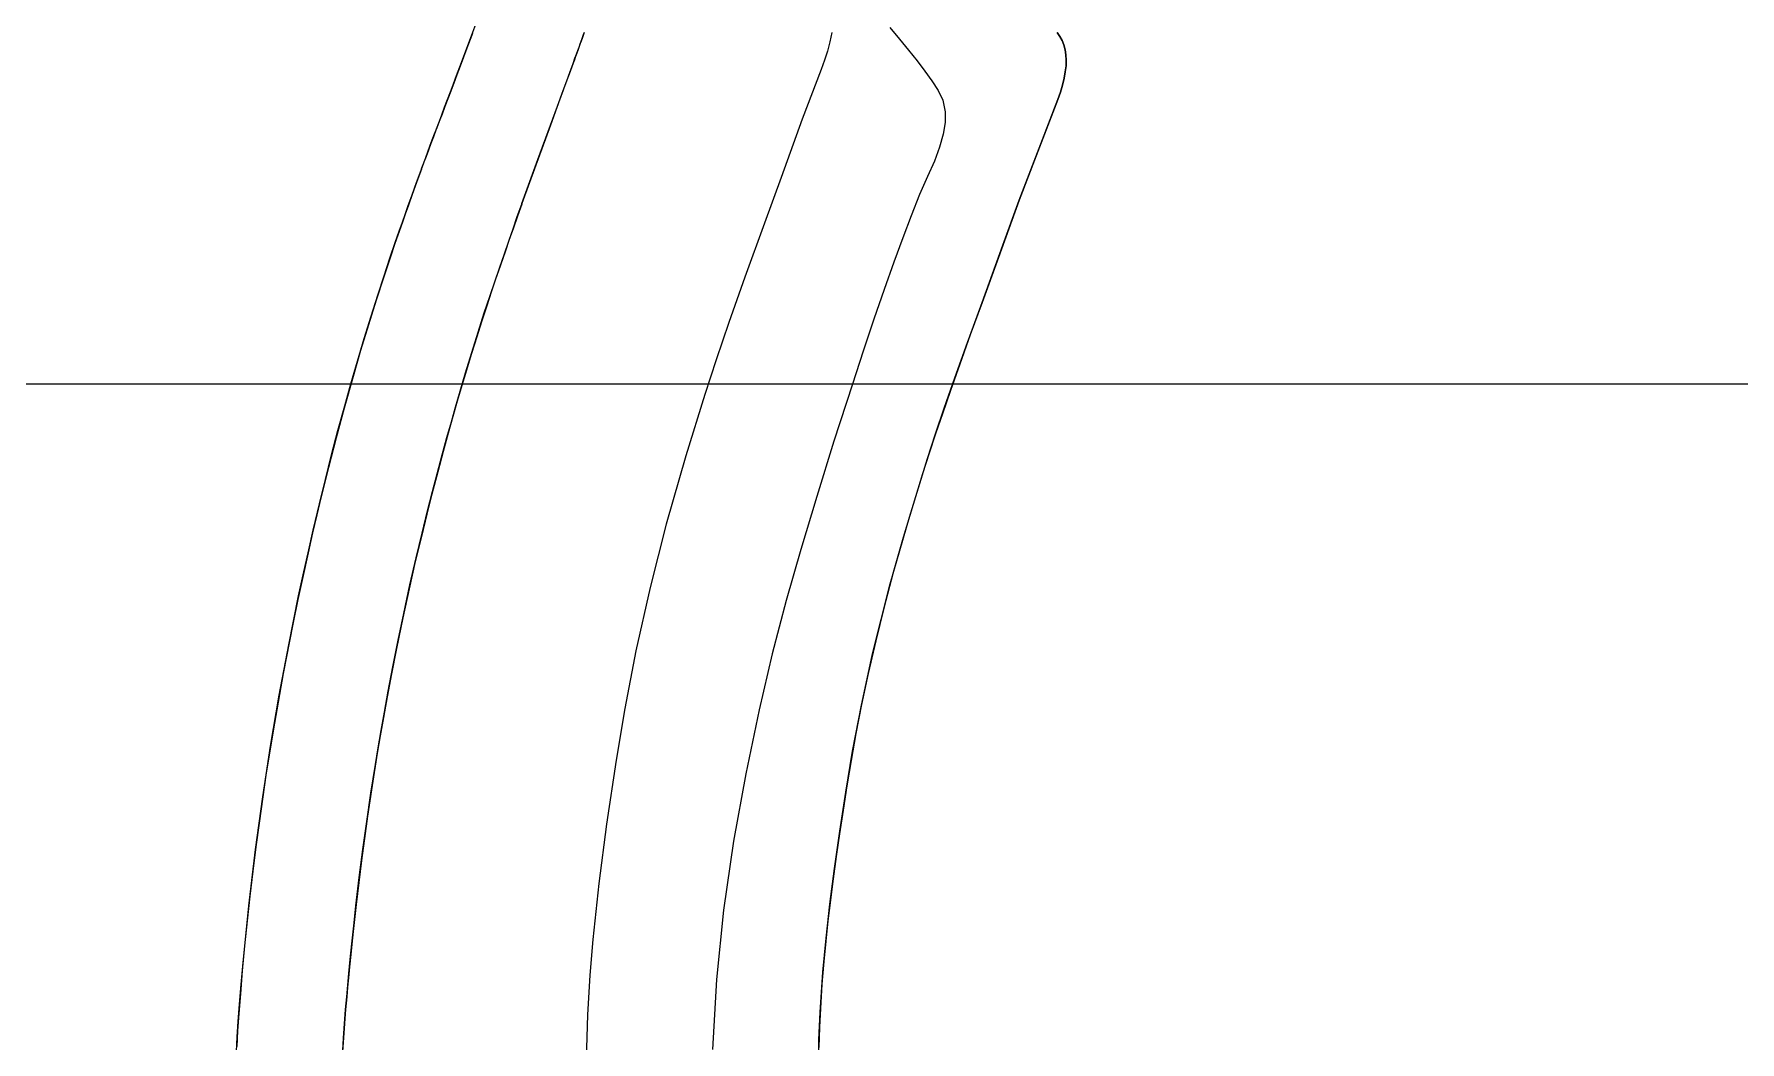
# Model space of a CAD drawing. Extents: x -120222 to -41942, y -19134 to 30932.
# Drawn here: x -97932.7 to -97599.6, y 4406.2 to 4603.1 of the extents above; entities that cross this region are included whole.
import ezdxf

# ---------------------------------------------------------------- set-up
doc = ezdxf.new("R2010")
doc.units = 0
doc.header["$LTSCALE"] = 150
doc.header["$MEASUREMENT"] = 0
doc.linetypes.add('ISO-10______', pattern=[4.699, 3.048, -0.762, 0.127, -0.762])
doc.layers.get('0').update_dxf_attribs({"linetype": 'CONTINUOUS'})
doc.layers.add('_____', color=7, linetype='CONTINUOUS')
doc.layers.add('____B', color=7, linetype='CONTINUOUS')

# ---------------------------------------------------------------- blocks, each defined once
blk = doc.blocks.new('____-461')
at = {"color": 1, "linetype": 'Continuous'}
for points in [[(-104167.99, 54.74, 0), (-104167.47, 53.98, 0), (-104167.02, 53.18, 0), (-104166.68, 52.32, 0), (-104166.43, 51.4, 0), (-104166.27, 50.41, 0), (-104166.22, 49.36, 0), (-104166.25, 48.24, 0), (-104166.39, 47.06, 0), (-104166.61, 45.81, 0), (-104166.94, 44.5, 0), (-104167.36, 43.13, 0), (-104167.87, 41.69, 0)], [(-104167.87, 41.69, 0), (-104167.36, 43.13, 0), (-104166.94, 44.5, 0), (-104166.61, 45.81, 0), (-104166.39, 47.06, 0), (-104166.25, 48.24, 0), (-104166.22, 49.36, 0), (-104166.27, 50.41, 0), (-104166.43, 51.4, 0), (-104166.68, 52.32, 0), (-104167.02, 53.18, 0), (-104167.47, 53.98, 0), (-104167.99, 54.74, 0)], [(-104200.68, 55.74, 0), (-104198.77, 53.48, 0), (-104196.99, 51.3, 0), (-104195.35, 49.22, 0), (-104193.84, 47.21, 0), (-104192.47, 45.29, 0), (-104191.24, 43.46, 0), (-104190.3, 41.53, 0), (-104189.86, 39.28, 0), (-104189.88, 37.19, 0), (-104190.24, 34.89, 0), (-104190.94, 32.36, 0), (-104191.97, 29.61, 0), (-104193.32, 26.61, 0), (-104194.84, 23.08, 0), (-104196.5, 18.96, 0), (-104198.14, 14.66, 0), (-104199.9, 9.86, 0), (-104201.77, 4.56, 0), (-104203.76, -1.23, 0), (-104205.87, -7.52, 0), (-104207.98, -13.95, 0), (-104211.57, -25.12, 0), (-104214.92, -35.88, 0), (-104218.03, -46.24, 0), (-104220.92, -56.25, 0), (-104223.62, -66.63, 0), (-104226.17, -77.55, 0), (-104228.77, -90.09, 0), (-104231.17, -103.27, 0), (-104233.11, -116.7, 0), (-104234.48, -130.27, 0), (-104235.31, -143.96, 0)], [(-104211.98, 54.79, 0), (-104212.37, 52.95, 0), (-104212.85, 51.12, 0), (-104213.41, 49.33, 0), (-104214.06, 47.56, 0), (-104217.76, 37.85, 0)], [(-104292.06, 28.31, 0), (-104291.69, 29.3, 0), (-104291.3, 30.33, 0), (-104290.9, 31.42, 0), (-104290.47, 32.57, 0), (-104290.02, 33.76, 0), (-104289.56, 34.98, 0), (-104289.09, 36.22, 0), (-104288.63, 37.46, 0), (-104288.16, 38.7, 0), (-104287.6, 40.18, 0), (-104287.04, 41.66, 0), (-104286.47, 43.17, 0), (-104285.88, 44.74, 0), (-104285.26, 46.36, 0), (-104284.63, 48.04, 0), (-104283.84, 50.13, 0), (-104283.04, 52.23, 0), (-104282.26, 54.31, 0), (-104281.48, 56.37, 0)], [(-104282.16, 54.57, 0), (-104282.6, 53.41, 0), (-104283.26, 51.67, 0), (-104283.92, 49.91, 0), (-104284.58, 48.17, 0), (-104285.21, 46.49, 0), (-104285.83, 44.86, 0), (-104286.42, 43.29, 0), (-104286.99, 41.78, 0), (-104287.55, 40.3, 0), (-104288.11, 38.82, 0), (-104288.67, 37.34, 0), (-104289.23, 35.86, 0), (-104289.78, 34.39, 0), (-104290.29, 33.05, 0), (-104290.77, 31.77, 0), (-104291.22, 30.55, 0), (-104291.65, 29.4, 0), (-104292.06, 28.31, 0)], [(-104266.92, 36.67, 0), (-104264.41, 43.54, 0), (-104264.09, 44.44, 0), (-104263.76, 45.33, 0), (-104263.43, 46.23, 0), (-104263.11, 47.13, 0), (-104262.78, 48.02, 0), (-104262.46, 48.9, 0), (-104262.16, 49.73, 0), (-104261.87, 50.51, 0), (-104261.61, 51.23, 0), (-104261.36, 51.9, 0), (-104261.14, 52.52, 0), (-104260.94, 53.08, 0), (-104260.76, 53.56, 0), (-104260.6, 53.99, 0), (-104260.46, 54.38, 0), (-104260.34, 54.72, 0)], [(-104260.33, 54.73, 0), (-104260.46, 54.4, 0), (-104260.6, 54.01, 0), (-104260.75, 53.58, 0), (-104260.93, 53.1, 0), (-104261.12, 52.58, 0), (-104261.32, 52.02, 0), (-104261.55, 51.41, 0), (-104261.78, 50.75, 0), (-104262.04, 50.05, 0), (-104262.27, 49.42, 0), (-104262.51, 48.75, 0), (-104262.77, 48.06, 0), (-104263.02, 47.35, 0), (-104263.28, 46.65, 0), (-104263.54, 45.95, 0), (-104264.75, 42.62, 0), (-104266.92, 36.67, 0)], [(-104167.87, 41.69, 0), (-104172.08, 30.68, 0), (-104175.38, 22.03, 0)], [(-104175.38, 22.03, 0), (-104171.18, 33.04, 0), (-104167.87, 41.69, 0)], [(-104272.5, 21.36, 0), (-104269.37, 29.93, 0), (-104266.92, 36.67, 0)], [(-104266.92, 36.67, 0), (-104270.04, 28.1, 0), (-104272.5, 21.36, 0)], [(-104217.76, 37.85, 0), (-104221.91, 26.46, 0), (-104225.16, 17.5, 0)], [(-104328.26, -144.36, 0), (-104328.09, -141.46, 0), (-104327.9, -138.5, 0), (-104327.64, -135.09, 0), (-104327.33, -131.24, 0), (-104326.96, -126.94, 0), (-104325.86, -115.87, 0), (-104324.54, -104.89, 0), (-104323.12, -94.59, 0), (-104321.59, -84.65, 0), (-104319.89, -74.74, 0), (-104318.04, -64.86, 0), (-104316.11, -55.33, 0), (-104315.11, -50.65, 0), (-104314.15, -46.33, 0), (-104313.27, -42.45, 0), (-104312.45, -38.99, 0), (-104311.67, -35.72, 0), (-104310.89, -32.56, 0), (-104309.68, -27.77, 0), (-104308.43, -23.01, 0), (-104307.1, -18.19, 0), (-104305.89, -13.89, 0), (-104304.61, -9.46, 0), (-104303.29, -5.04, 0), (-104301.94, -0.67, 0), (-104300.65, 3.43, 0), (-104299.42, 7.23, 0), (-104298.28, 10.66, 0), (-104297.24, 13.7, 0), (-104296.47, 15.94, 0), (-104295.85, 17.7, 0), (-104295.32, 19.21, 0), (-104294.7, 20.96, 0), (-104293.95, 23.06, 0), (-104293.09, 25.44, 0), (-104292.14, 28.09, 0)], [(-104292.14, 28.09, 0), (-104293.08, 25.48, 0), (-104293.92, 23.13, 0), (-104294.66, 21.05, 0), (-104295.31, 19.24, 0), (-104295.86, 17.68, 0), (-104296.5, 15.85, 0), (-104297.3, 13.52, 0), (-104298.25, 10.76, 0), (-104299.55, 6.83, 0), (-104300.97, 2.43, 0), (-104302.47, -2.36, 0), (-104304, -7.39, 0), (-104305.48, -12.45, 0), (-104307.22, -18.61, 0), (-104308.81, -24.43, 0), (-104310.31, -30.22, 0), (-104311.78, -36.18, 0), (-104312.57, -39.47, 0), (-104313.39, -42.98, 0), (-104314.28, -46.93, 0), (-104315.25, -51.32, 0), (-104316.25, -56.02, 0), (-104317.25, -60.86, 0), (-104319.11, -70.46, 0), (-104320.84, -80.16, 0), (-104322.42, -89.89, 0), (-104323.85, -99.73, 0), (-104324.47, -104.33, 0), (-104325.07, -109.08, 0), (-104325.64, -113.96, 0), (-104326.18, -118.84, 0), (-104326.67, -123.71, 0), (-104327.11, -128.56, 0), (-104327.48, -133.05, 0), (-104327.78, -136.94, 0), (-104328.02, -140.31, 0), (-104328.2, -143.37, 0)], [(-104292.14, 28.09, 0), (-104292.09, 28.21, 0), (-104292.06, 28.31, 0)], [(-104292.06, 28.31, 0), (-104292.1, 28.19, 0), (-104292.14, 28.09, 0)], [(-104307.51, -144.06, 0), (-104307.35, -141.72, 0), (-104307.14, -138.9, 0), (-104306.93, -136.14, 0), (-104306.72, -133.63, 0), (-104306.52, -131.39, 0), (-104306.3, -129.07, 0), (-104306.04, -126.39, 0), (-104305.74, -123.31, 0), (-104305.36, -119.8, 0), (-104304.92, -115.85, 0), (-104304.26, -110.35, 0), (-104303.56, -104.85, 0), (-104302.81, -99.37, 0), (-104302, -93.89, 0), (-104301.12, -88.29, 0), (-104300.58, -85.03, 0), (-104300, -81.64, 0), (-104299.37, -78.02, 0), (-104298.62, -73.95, 0), (-104297.71, -69.2, 0), (-104296.67, -63.97, 0), (-104295.59, -58.74, 0), (-104294.37, -53.14, 0), (-104293.15, -47.89, 0), (-104291.98, -43.06, 0), (-104290.92, -38.73, 0), (-104289.95, -34.9, 0), (-104289.07, -31.48, 0), (-104288.08, -27.76, 0), (-104287.16, -24.4, 0), (-104286.29, -21.3, 0), (-104285.48, -18.42, 0), (-104284.57, -15.29, 0), (-104283.52, -11.76, 0), (-104282.3, -7.76, 0), (-104281.06, -3.79, 0), (-104279.85, -0.04, 0), (-104278.72, 3.36, 0), (-104277.75, 6.27, 0), (-104276.9, 8.74, 0), (-104275.94, 11.52, 0), (-104275.08, 14.02, 0), (-104274.24, 16.41, 0), (-104273.41, 18.78, 0), (-104272.55, 21.23, 0)], [(-104272.55, 21.23, 0), (-104273.38, 18.87, 0), (-104274.18, 16.59, 0), (-104274.98, 14.29, 0), (-104275.81, 11.91, 0), (-104276.71, 9.3, 0), (-104277.72, 6.35, 0), (-104278.5, 4.02, 0), (-104279.38, 1.38, 0), (-104280.35, -1.57, 0), (-104281.34, -4.68, 0), (-104282.36, -7.94, 0), (-104283.36, -11.22, 0), (-104284.25, -14.19, 0), (-104285.14, -17.25, 0), (-104286, -20.27, 0), (-104286.92, -23.55, 0), (-104287.9, -27.1, 0), (-104288.96, -31.06, 0), (-104290.09, -35.42, 0), (-104291.07, -39.33, 0), (-104292.15, -43.73, 0), (-104293.33, -48.63, 0), (-104294.54, -53.93, 0), (-104295.76, -59.58, 0), (-104296.99, -65.59, 0), (-104297.97, -70.55, 0), (-104298.82, -75.04, 0), (-104299.55, -79.05, 0), (-104300.18, -82.64, 0), (-104300.75, -86.06, 0), (-104301.77, -92.37, 0), (-104302.67, -98.39, 0), (-104303.27, -102.7, 0), (-104303.84, -107.01, 0), (-104304.38, -111.33, 0), (-104304.9, -115.65, 0), (-104305.35, -119.69, 0), (-104305.68, -122.71, 0), (-104305.95, -125.41, 0), (-104306.18, -127.82, 0), (-104306.38, -129.95, 0), (-104306.55, -131.8, 0), (-104306.72, -133.69, 0), (-104306.93, -136.16, 0), (-104307.14, -138.88, 0), (-104307.34, -141.64, 0), (-104307.53, -144.4, 0)], [(-104272.55, 21.23, 0), (-104272.52, 21.3, 0), (-104272.5, 21.36, 0)], [(-104272.5, 21.36, 0), (-104272.53, 21.28, 0), (-104272.55, 21.23, 0)], [(-104175.38, 22.03, 0), (-104179.46, 10.83, 0), (-104182.66, 2.03, 0)], [(-104182.66, 2.03, 0), (-104178.58, 13.23, 0), (-104175.38, 22.03, 0)], [(-104225.16, 17.5, 0), (-104228.97, 6.98, 0), (-104232.1, -1.92, 0), (-104234.58, -9.18, 0), (-104236.78, -15.95, 0), (-104240.48, -27.94, 0), (-104244.32, -41.29, 0), (-104247.46, -53.68, 0), (-104250.24, -66.08, 0), (-104252.43, -77.3, 0), (-104254.1, -87.41, 0), (-104255.97, -99.92, 0), (-104257.49, -111.51, 0), (-104258.69, -122.44, 0), (-104259.24, -129.41, 0), (-104259.69, -137.15, 0), (-104259.97, -145.89, 0)], [(-104182.66, 2.03, 0), (-104184.96, -4.32, 0), (-104187.02, -10.06, 0), (-104188.83, -15.19, 0), (-104190.4, -19.72, 0), (-104191.72, -23.65, 0), (-104192.96, -27.45, 0), (-104194.25, -31.5, 0), (-104196.1, -37.48, 0), (-104198.05, -43.94, 0), (-104200, -50.74, 0), (-104201.85, -57.71, 0), (-104203.42, -64.07, 0), (-104204.89, -70.49, 0), (-104206.19, -76.56, 0), (-104207.31, -82.22, 0), (-104208.24, -87.47, 0), (-104209.05, -92.41, 0), (-104209.79, -97.18, 0), (-104210.49, -101.8, 0), (-104211.13, -106.26, 0), (-104211.71, -110.57, 0), (-104212.25, -114.77, 0), (-104212.74, -118.84, 0), (-104213.18, -122.8, 0), (-104213.57, -126.78, 0), (-104213.91, -131.16, 0), (-104214.21, -135.96, 0), (-104214.4, -139.6, 0), (-104214.54, -143.53, 0)], [(-104214.59, -148.4, 0), (-104214.5, -142.09, 0), (-104214.25, -136.68, 0), (-104213.74, -128.87, 0), (-104213.11, -122.17, 0), (-104212.35, -115.54, 0), (-104211.45, -108.59, 0), (-104210.41, -101.28, 0), (-104209.25, -93.69, 0), (-104207.93, -85.64, 0), (-104206.21, -76.68, 0), (-104204.02, -66.65, 0), (-104200.6, -52.95, 0), (-104196.85, -39.94, 0), (-104193.29, -28.46, 0), (-104191.72, -23.67, 0), (-104190.03, -18.66, 0), (-104187.96, -12.72, 0), (-104185.5, -5.82, 0), (-104182.66, 2.03, 0)]]:
    blk.add_polyline3d(points, dxfattribs=at)

msp = doc.modelspace()

# ---------------------------------------------------------------- linework, layer by layer
at = {"layer": '____B', "color": 6, "linetype": 'ISO-10______'}
msp.add_line((-41943.00752, 4534.71684), (-107847.23944, 4534.71684), dxfattribs=at)
at = {"layer": '____B', "color": 0, "linetype": 'ISO-10______'}
msp.add_line((-79640.95325, 4534.71684), (-99851.30431, 4534.71684), dxfattribs=at)

# ---------------------------------------------------------------- block references
at = {"layer": '_____', "color": 0}
msp.add_blockref('____-461', (6435.10495, 4548.69799), dxfattribs=at)

doc.saveas('drawing.dxf')
